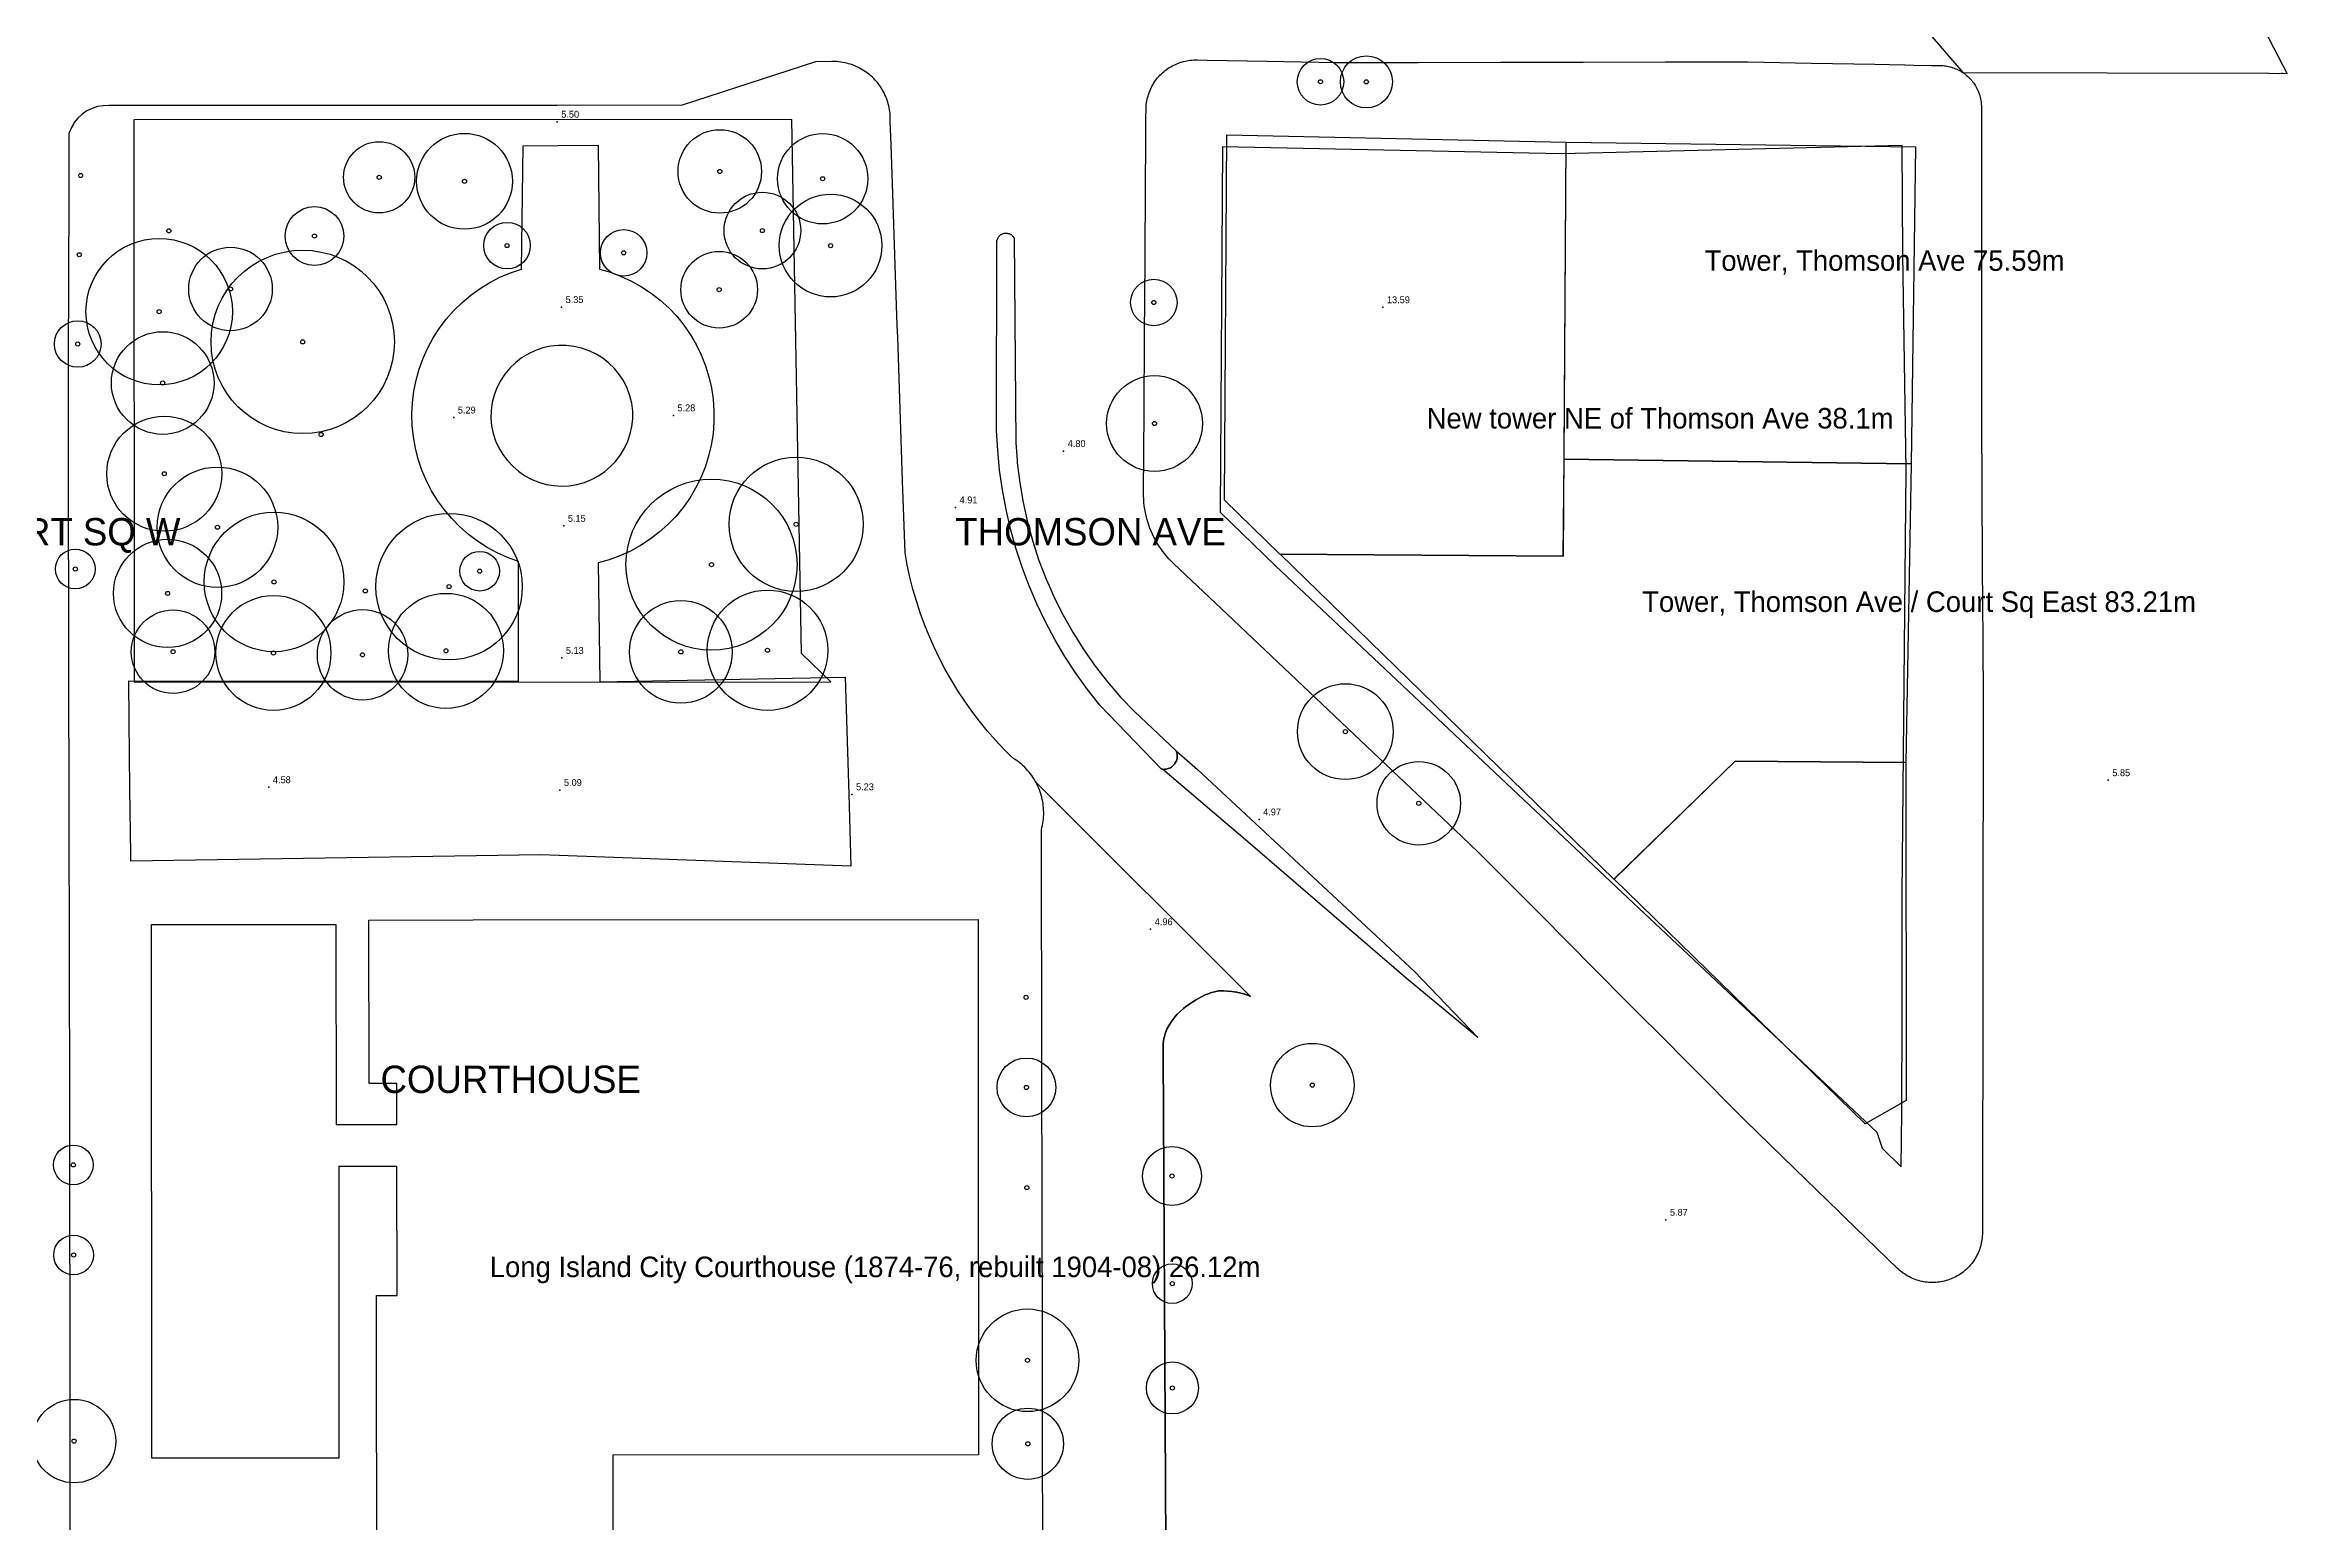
# Model space of a CAD drawing. Header units: metres. Extents: x -149 to 157, y -151 to 214.
# Drawn here: x -6.5 to 157.3, y -61.4 to 46.6 of the extents above; entities that cross this region are included whole.
import ezdxf

# ---------------------------------------------------------------- set-up
doc = ezdxf.new("R2010")
doc.units = ezdxf.units.M

msp = doc.modelspace()

# ---------------------------------------------------------------- linework, layer by layer
at = {"layer": 'BUILDINGS'}
for points in [[(104.412, 9.215), (83.71, 9.371), (79.67, 13.304), (79.843, 39.996), (104.619, 39.467), (104.423, 9.215)], [(104.629, 39.46), (130.156, 39.119), (129.847, 15.96), (104.479, 16.298)], [(104.479, 16.298), (129.847, 15.96), (129.449, -5.86), (116.988, -5.758), (108.122, -14.388), (83.73, 9.363), (104.422, 9.207)], [(129.449, -5.86), (129.472, -30.55), (126.475, -32.252), (108.135, -14.376), (116.988, -5.758)], [(34.971, -58.28), (34.98, -68.442), (34.981, -70.035), (28.186, -70.041), (28.185, -67.755), (17.725, -67.763), (17.707, -44.803), (19.206, -44.801), (19.198, -35.369), (14.948, -35.372), (14.965, -56.675), (1.296, -56.686), (1.264, -17.692), (14.74, -17.681), (14.752, -32.298), (19.196, -32.294), (19.193, -29.308), (17.163, -29.31), (17.153, -17.366), (24.761, -17.36), (61.667, -17.33), (61.676, -28.455), (61.699, -56.434), (34.97, -56.456)]]:
    msp.add_lwpolyline(points, close=True, dxfattribs=at)
at = {"layer": 'CURB'}
for points in [[(55.759, 26.062), (55.607, 30.467), (55.425, 35.717), (55.302, 39.29), (55.245, 40.967), (55.245, 40.971), (55.248, 41.111), (55.248, 41.255), (55.242, 41.399), (55.231, 41.543), (55.216, 41.686), (55.195, 41.828), (55.17, 41.97), (55.139, 42.111), (55.104, 42.251), (55.065, 42.389), (55.02, 42.525), (54.971, 42.66), (54.926, 42.771), (54.917, 42.794), (54.858, 42.926), (54.795, 43.056), (54.728, 43.182), (54.656, 43.307), (54.581, 43.43), (54.501, 43.55), (54.416, 43.666), (54.328, 43.78), (54.237, 43.891), (54.141, 43.998), (54.042, 44.103), (53.939, 44.203), (53.833, 44.3), (53.723, 44.394), (53.61, 44.483), (53.495, 44.569), (53.376, 44.651), (53.254, 44.729), (53.131, 44.802), (53.005, 44.871), (52.966, 44.89), (52.876, 44.935), (52.745, 44.996), (52.612, 45.051), (52.478, 45.102), (52.341, 45.149), (52.204, 45.191), (52.065, 45.228), (51.924, 45.26), (51.783, 45.288), (51.641, 45.31), (51.498, 45.328), (51.355, 45.34), (51.147, 45.34), (50.966, 45.34), (49.781, 45.338), (40.046, 42.153), (30.878, 42.147), (-1.605, 42.124), (-1.843, 42.124), (-2.264, 42.119), (-2.679, 42.052), (-3.067, 41.929), (-3.08, 41.925), (-3.458, 41.741), (-3.806, 41.504), (-4.114, 41.218), (-4.378, 40.89), (-4.444, 40.779), (-4.591, 40.528), (-4.749, 40.138)], [(82.641, 2.349), (81.733, 3.21), (80.295, 4.572), (75.953, 8.677), (75.78, 8.845), (75.614, 9.019), (75.453, 9.199), (75.299, 9.385), (75.151, 9.575), (75.01, 9.771), (74.876, 9.971), (74.749, 10.175), (74.628, 10.385), (74.515, 10.598), (74.41, 10.815), (74.312, 11.035), (74.221, 11.259), (74.139, 11.485), (74.064, 11.715), (73.997, 11.946), (73.938, 12.18), (73.888, 12.415), (73.845, 12.652), (73.811, 12.891), (73.784, 13.131), (73.766, 13.372), (73.756, 13.612), (73.754, 13.853), (73.803, 19.767), (73.836, 25.301), (73.869, 30.836), (73.902, 36.37), (73.92, 39.315), (73.933, 41.33), (73.936, 41.835), (73.94, 41.96), (73.947, 42.086), (73.958, 42.211), (73.974, 42.337), (73.994, 42.461), (74.019, 42.585), (74.048, 42.708), (74.081, 42.829), (74.118, 42.95), (74.133, 42.995), (74.159, 43.069), (74.205, 43.186), (74.254, 43.303), (74.307, 43.417), (74.365, 43.529), (74.426, 43.639), (74.49, 43.747), (74.559, 43.853), (74.631, 43.956), (74.707, 44.057), (74.786, 44.155), (74.868, 44.251), (74.954, 44.343)], [(74.954, 44.343), (75.043, 44.432), (75.135, 44.519), (75.229, 44.602), (75.326, 44.682), (75.427, 44.759), (75.53, 44.831), (75.635, 44.9), (75.743, 44.966), (75.852, 45.028), (75.964, 45.086), (76.078, 45.14), (76.193, 45.191), (76.311, 45.237), (76.429, 45.279), (76.55, 45.318), (76.602, 45.332), (76.671, 45.351), (76.793, 45.381), (76.917, 45.407), (77.041, 45.428), (77.166, 45.445), (77.291, 45.458), (77.418, 45.466), (77.543, 45.47), (77.669, 45.47), (78.4, 45.456), (82.787, 45.37), (87.816, 45.275)], [(87.816, 45.275), (93.833, 45.286), (99.851, 45.297), (103.008, 45.302), (105.869, 45.307), (111.887, 45.319), (117.904, 45.33), (122.551, 45.238), (127.199, 45.146), (128.272, 45.125), (129.384, 45.104), (130.015, 45.091), (131.335, 45.065), (131.846, 45.055)], [(131.846, 45.055), (131.952, 45.056), (132.058, 45.053), (132.164, 45.047), (132.27, 45.037), (132.375, 45.022), (132.479, 45.005), (132.583, 44.984), (132.686, 44.959), (132.789, 44.931), (132.89, 44.899), (132.99, 44.864), (133.088, 44.826), (133.186, 44.784), (133.282, 44.738), (133.376, 44.689), (133.468, 44.637), (133.559, 44.582), (133.647, 44.524), (133.734, 44.463), (133.818, 44.398), (133.899, 44.331), (133.979, 44.261), (134.057, 44.189), (134.132, 44.113)], [(134.132, 44.113), (134.203, 44.036), (134.273, 43.955), (134.338, 43.872), (134.403, 43.788), (134.463, 43.701), (134.52, 43.611), (134.574, 43.521), (134.626, 43.427), (134.673, 43.332), (134.718, 43.236), (134.759, 43.138), (134.785, 43.07), (134.797, 43.04), (134.831, 42.939), (134.861, 42.838), (134.889, 42.735), (134.913, 42.632), (134.933, 42.528), (134.949, 42.423), (134.962, 42.318), (134.971, 42.212), (134.976, 42.107), (134.978, 42.001), (134.978, 41.7), (134.978, 40.719), (134.976, 36.279), (134.976, 30.626), (134.975, 28.916), (134.975, 24.972), (134.974, 19.318), (135.009, 14.038), (135.042, 8.757), (135.063, 5.417), (135.076, 3.476), (135.109, -1.804)], [(-4.676, -62.726), (-4.677, -61.175), (-4.681, -56.951), (-4.686, -51.175), (-4.69, -45.399), (-4.696, -39.624), (-4.701, -33.849), (-4.713, -28.141), (-4.725, -22.432), (-4.737, -16.724), (-4.745, -13.02), (-4.749, -11.016), (-4.756, -7.833), (-4.761, -5.308), (-4.767, -2.835), (-4.774, 0.401), (-4.785, 6.109), (-4.798, 11.817), (-4.81, 17.525), (-4.792, 23.542), (-4.775, 29.558), (-4.756, 35.575), (-4.751, 39.141), (-4.749, 40.138)], [(63.045, 32.259), (63.059, 32.311), (63.076, 32.366), (63.096, 32.419), (63.122, 32.469), (63.152, 32.518), (63.186, 32.564), (63.223, 32.607), (63.265, 32.646), (63.309, 32.682), (63.356, 32.714), (63.406, 32.741), (63.458, 32.764), (63.512, 32.783), (63.567, 32.798), (63.623, 32.808), (63.679, 32.812), (63.737, 32.811), (63.794, 32.806), (63.849, 32.796), (63.904, 32.782), (63.958, 32.762), (64.01, 32.738), (64.059, 32.71), (64.106, 32.679), (64.15, 32.642), (64.191, 32.603), (64.228, 32.56), (64.261, 32.514), (64.291, 32.465), (64.427, 17.482), (64.516, 16.235), (64.531, 16.023), (64.707, 14.572), (64.953, 13.13), (65.271, 11.703), (65.658, 10.293), (66.114, 8.904), (66.638, 7.539), (66.874, 7.003), (67.228, 6.2), (67.883, 4.893), (68.603, 3.62), (69.384, 2.384), (70.224, 1.187), (71.123, 0.033), (72.076, -1.075), (73.084, -2.135), (76.144, -5.001), (76.173, -5.079), (76.196, -5.161), (76.211, -5.244), (76.219, -5.328), (76.22, -5.412), (76.214, -5.495), (76.201, -5.579), (76.18, -5.66), (76.153, -5.74), (76.118, -5.817), (76.077, -5.89), (76.03, -5.96), (75.978, -6.025), (75.92, -6.087), (75.857, -6.143), (75.789, -6.193), (75.717, -6.237), (75.642, -6.274), (75.564, -6.305), (75.484, -6.33), (75.401, -6.347), (75.318, -6.357), (75.234, -6.36), (75.149, -6.356), (75.066, -6.345), (70.552, -1.667), (69.653, -0.523), (68.805, 0.658), (68.01, 1.876), (67.269, 3.128), (66.584, 4.41), (65.956, 5.722), (65.385, 7.059), (65.151, 7.683), (64.874, 8.421), (64.423, 9.804), (64.033, 11.206), (63.705, 12.622), (63.44, 14.052), (63.237, 15.492), (63.205, 15.822), (63.097, 16.94), (63.021, 18.392), (63.045, 32.259)], [(66.384, -59.376), (66.383, -59.109), (66.382, -57.836), (66.371, -51.951), (66.36, -46.067), (66.35, -40.183), (66.338, -34.299), (66.333, -31.861), (66.327, -28.414), (66.316, -22.53), (66.305, -16.645), (66.3, -13.789), (66.299, -13.406), (66.296, -11.753), (66.294, -10.761), (66.334, -10.606), (66.368, -10.45), (66.397, -10.293), (66.42, -10.136), (66.438, -9.977), (66.451, -9.818), (66.458, -9.658), (66.46, -9.499), (66.455, -9.339), (66.446, -9.18), (66.431, -9.021), (66.412, -8.863), (66.387, -8.705), (66.356, -8.549), (66.328, -8.433), (66.319, -8.393), (66.277, -8.239), (66.231, -8.086), (66.179, -7.935), (66.122, -7.786), (66.06, -7.639), (65.993, -7.494), (65.921, -7.352), (65.844, -7.212), (65.763, -7.075), (65.676, -6.94), (65.586, -6.809), (65.49, -6.681), (65.391, -6.556), (65.287, -6.435), (65.179, -6.318), (65.068, -6.204), (64.952, -6.094), (64.833, -5.987), (64.71, -5.886), (64.584, -5.788), (64.455, -5.694), (64.322, -5.606), (64.186, -5.521), (63.546, -4.881), (62.928, -4.219), (62.332, -3.536), (61.759, -2.834), (61.211, -2.114), (60.687, -1.375), (60.187, -0.619), (59.713, 0.153), (59.267, 0.941), (58.846, 1.744), (58.453, 2.56), (58.088, 3.389), (57.749, 4.229), (57.441, 5.081), (57.16, 5.942), (56.908, 6.812), (56.686, 7.691), (56.494, 8.576), (56.332, 9.467), (56.15, 14.717), (55.969, 19.967), (55.788, 25.217), (55.759, 26.062)], [(98.259, -12.448), (97.016, -11.271), (94.69, -9.067), (92.836, -7.31), (88.656, -3.349), (84.475, 0.612), (82.641, 2.349)], [(135.109, -1.804), (135.101, -7.386), (135.094, -12.967), (135.087, -18.548), (135.081, -22.956), (135.079, -24.129), (135.078, -24.731), (135.071, -29.71), (135.069, -31.339), (135.063, -35.291), (135.053, -40.212), (135.05, -40.339), (135.042, -40.466), (135.031, -40.593), (135.015, -40.719), (134.994, -40.845), (134.969, -40.97), (134.94, -41.094), (134.907, -41.217), (134.869, -41.339), (134.827, -41.459), (134.781, -41.577), (134.731, -41.695), (134.676, -41.81), (134.618, -41.923), (134.555, -42.034), (134.489, -42.143), (134.42, -42.25), (134.346, -42.354), (134.269, -42.455), (134.188, -42.554), (134.104, -42.65), (134.018, -42.742), (133.926, -42.832), (133.834, -42.919), (133.766, -42.977), (133.737, -43.002), (133.638, -43.082), (133.536, -43.158), (133.431, -43.231), (133.324, -43.3), (133.214, -43.365), (133.103, -43.426), (132.989, -43.484), (132.873, -43.537), (132.756, -43.586)], [(132.756, -43.586), (132.638, -43.632), (132.516, -43.673), (132.395, -43.71), (132.335, -43.725), (132.271, -43.742), (132.147, -43.771), (132.022, -43.794), (131.897, -43.814), (131.769, -43.829), (131.642, -43.84), (131.515, -43.845), (131.388, -43.847), (131.26, -43.845), (131.133, -43.838), (131.006, -43.826), (130.88, -43.811), (130.754, -43.79), (130.684, -43.776), (130.629, -43.765), (130.506, -43.737), (130.382, -43.703), (130.26, -43.666), (130.14, -43.624), (130.021, -43.578), (129.905, -43.528), (129.789, -43.473), (129.676, -43.415), (129.565, -43.353), (129.455, -43.287), (129.349, -43.218), (129.257, -43.153), (129.245, -43.144), (129.144, -43.067), (129.044, -42.987), (128.948, -42.903), (128.855, -42.816), (125.008, -39.087), (124.566, -38.658), (121.348, -35.537), (117.688, -31.988), (113.796, -28.073), (111.3, -25.564), (110.22, -24.477), (109.903, -24.159), (106.011, -20.244), (105.384, -19.614), (102.119, -16.329), (100.941, -15.145), (98.259, -12.448)], [(75.396, -67.517), (75.199, -27.108), (75.188, -26.598), (75.188, -26.39), (75.201, -26.211), (75.214, -26.131), (75.281, -25.872), (75.345, -25.667), (75.417, -25.468), (75.488, -25.301), (75.624, -25.051), (75.799, -24.771), (75.98, -24.514), (76.088, -24.378), (76.207, -24.25), (76.42, -24.046), (76.669, -23.835), (76.851, -23.693), (76.956, -23.618), (77.144, -23.482), (77.35, -23.345), (77.561, -23.213), (77.777, -23.088), (77.93, -23.007), (77.995, -22.972), (78.212, -22.866), (78.385, -22.79), (78.428, -22.771), (78.64, -22.691), (78.846, -22.625), (79.044, -22.577), (79.233, -22.547), (79.323, -22.54), (79.586, -22.538), (79.886, -22.554), (80.208, -22.588), (80.538, -22.639), (80.859, -22.706), (81.159, -22.787), (81.339, -22.848), (81.421, -22.882), (81.568, -22.952)]]:
    msp.add_lwpolyline(points, dxfattribs=at)
at = {"layer": 'MEDIAN'}
for points in [[(75.149, -6.356), (75.066, -6.345), (70.552, -1.667), (69.653, -0.523), (68.805, 0.658), (68.01, 1.876), (67.269, 3.128), (66.584, 4.41), (65.956, 5.722), (65.385, 7.059), (65.151, 7.683), (64.874, 8.421), (64.423, 9.804), (64.033, 11.206), (63.705, 12.622), (63.44, 14.052), (63.237, 15.492), (63.205, 15.822), (63.097, 16.94), (63.021, 18.392), (63.045, 32.259), (63.059, 32.311), (63.076, 32.366), (63.096, 32.419), (63.122, 32.469), (63.152, 32.518), (63.186, 32.564), (63.223, 32.607), (63.265, 32.646), (63.309, 32.682), (63.356, 32.714), (63.406, 32.741), (63.458, 32.764), (63.512, 32.783), (63.567, 32.798), (63.623, 32.808), (63.679, 32.812), (63.737, 32.811), (63.794, 32.806), (63.849, 32.796), (63.904, 32.782), (63.958, 32.762), (64.01, 32.738), (64.059, 32.71), (64.106, 32.679), (64.15, 32.642), (64.191, 32.603), (64.228, 32.56), (64.261, 32.514), (64.291, 32.465), (64.427, 17.482), (64.516, 16.235), (64.531, 16.023), (64.707, 14.572), (64.953, 13.13), (65.271, 11.703), (65.658, 10.293), (66.114, 8.904), (66.638, 7.539), (66.874, 7.003), (67.228, 6.2), (67.883, 4.893), (68.603, 3.62), (69.384, 2.384), (70.224, 1.187), (71.123, 0.033), (72.076, -1.075), (73.084, -2.135), (76.144, -5.001), (76.173, -5.079), (76.196, -5.161), (76.211, -5.244), (76.219, -5.328), (76.22, -5.412), (76.214, -5.495), (76.201, -5.579), (76.18, -5.66), (76.153, -5.74), (76.118, -5.817), (76.077, -5.89), (76.03, -5.96), (75.978, -6.025), (75.92, -6.087), (75.857, -6.143), (75.789, -6.193), (75.717, -6.237), (75.642, -6.274), (75.564, -6.305), (75.484, -6.33), (75.401, -6.347), (75.318, -6.357), (75.234, -6.36)], [(75.149, -6.356), (75.234, -6.36), (75.318, -6.357), (75.401, -6.347), (75.484, -6.33), (75.564, -6.305), (75.642, -6.274), (75.717, -6.237), (75.789, -6.193), (75.857, -6.143), (75.92, -6.087), (75.978, -6.025), (76.03, -5.96), (76.077, -5.89), (76.118, -5.817), (76.153, -5.74), (76.18, -5.66), (76.201, -5.579), (76.214, -5.495), (76.22, -5.412), (76.219, -5.328), (76.211, -5.244), (76.196, -5.161), (76.173, -5.079), (76.144, -5.001), (77.709, -6.381), (93.551, -21.128), (98.172, -25.937), (92.939, -21.614), (81.374, -11.645)]]:
    msp.add_lwpolyline(points, close=True, dxfattribs=at)
at = {"layer": 'PARK_BOUNDARY'}
msp.add_lwpolyline([(50.911, 0.03), (48.761, 2.104), (48.057, 41.103), (-0.025, 41.087), (0, 0)], close=True, dxfattribs=at)
at = {"layer": 'ROADBED'}
for points in [[(153.953, 50.95), (157.319, 44.461), (157.033, 44.473), (156.9, 44.462), (156.766, 44.446), (155.973, 44.465), (144.16, 44.496), (133.681, 44.524), (127.984, 51.121)], [(66.387, -63.855), (66.384, -60.849), (66.384, -59.376), (66.383, -59.109), (66.382, -57.836), (66.371, -51.951), (66.36, -46.067), (66.35, -40.183), (66.338, -34.299), (66.333, -31.861), (66.327, -28.414), (66.316, -22.53), (66.305, -16.645), (66.3, -13.789), (66.299, -13.406), (66.296, -11.753), (66.294, -10.761), (66.334, -10.606), (66.368, -10.45), (66.397, -10.293), (66.42, -10.136), (66.438, -9.977), (66.451, -9.818), (66.458, -9.658), (66.46, -9.499), (66.455, -9.339), (66.446, -9.18), (66.431, -9.021), (66.412, -8.863), (66.387, -8.705), (66.356, -8.549), (66.328, -8.433), (66.319, -8.393), (66.277, -8.239), (66.231, -8.086), (66.179, -7.935), (66.122, -7.786), (66.06, -7.639), (65.993, -7.494), (65.921, -7.352), (67.018, -8.445), (80.966, -22.351), (81.568, -22.952), (81.421, -22.882), (81.339, -22.848), (81.159, -22.787), (80.859, -22.706), (80.538, -22.639), (80.208, -22.588), (79.886, -22.554), (79.586, -22.538), (79.323, -22.54), (79.233, -22.547), (79.044, -22.577), (78.846, -22.625), (78.64, -22.691), (78.428, -22.771), (78.385, -22.79), (78.212, -22.866), (77.995, -22.972), (77.93, -23.007), (77.777, -23.088), (77.561, -23.213), (77.35, -23.345), (77.144, -23.482), (76.956, -23.618), (76.851, -23.693), (76.669, -23.835), (76.42, -24.046), (76.207, -24.25), (76.088, -24.378), (75.98, -24.514), (75.799, -24.771), (75.624, -25.051), (75.488, -25.301), (75.417, -25.468), (75.345, -25.667), (75.281, -25.872), (75.214, -26.131), (75.201, -26.211), (75.188, -26.39), (75.188, -26.598), (75.199, -27.108), (75.396, -67.517)]]:
    msp.add_lwpolyline(points, dxfattribs=at)
at = {"layer": 'SIDEWALK'}
for points in [[(134.976, 36.279), (134.976, 30.626), (134.975, 28.916), (134.975, 24.972), (134.974, 19.318), (135.009, 14.038), (135.042, 8.757), (135.063, 5.417), (135.076, 3.476), (135.109, -1.804), (135.101, -7.386), (135.094, -12.967), (135.087, -18.548), (135.081, -22.956), (135.079, -24.129), (135.078, -24.731), (135.071, -29.71), (135.069, -31.339), (135.063, -35.291), (135.053, -40.212), (135.05, -40.339), (135.042, -40.466), (135.031, -40.593), (135.015, -40.719), (134.994, -40.845), (134.969, -40.97), (134.94, -41.094), (134.907, -41.217), (134.869, -41.339), (134.827, -41.459), (134.781, -41.577), (134.731, -41.695), (134.676, -41.81), (134.618, -41.923), (134.555, -42.034), (134.489, -42.143), (134.42, -42.25), (134.346, -42.354), (134.269, -42.455), (134.188, -42.554), (134.104, -42.65), (134.018, -42.742), (133.926, -42.832), (133.834, -42.919), (133.766, -42.977), (133.737, -43.002), (133.638, -43.082), (133.536, -43.158), (133.431, -43.231), (133.324, -43.3), (133.214, -43.365), (133.103, -43.426), (132.989, -43.484), (132.873, -43.537), (132.756, -43.586), (132.638, -43.632), (132.516, -43.673), (132.395, -43.71), (132.335, -43.725), (132.271, -43.742), (132.147, -43.771), (132.022, -43.794), (131.897, -43.814), (131.769, -43.829), (131.642, -43.84), (131.515, -43.845), (131.388, -43.847), (131.26, -43.845), (131.133, -43.838), (131.006, -43.826), (130.88, -43.811), (130.754, -43.79), (130.684, -43.776), (130.629, -43.765), (130.506, -43.737), (130.382, -43.703), (130.26, -43.666), (130.14, -43.624), (130.021, -43.578), (129.905, -43.528), (129.789, -43.473), (129.676, -43.415), (129.565, -43.353), (129.455, -43.287), (129.349, -43.218), (129.257, -43.153), (129.245, -43.144), (129.144, -43.067), (129.044, -42.987), (128.948, -42.903), (128.855, -42.816), (125.008, -39.087), (124.566, -38.658), (121.348, -35.537), (117.688, -31.988), (113.796, -28.073), (111.3, -25.564), (110.22, -24.477), (109.903, -24.159), (106.011, -20.244), (105.384, -19.614), (102.119, -16.329), (100.941, -15.145), (98.259, -12.448), (97.016, -11.271), (94.69, -9.067), (92.836, -7.31), (88.656, -3.349), (84.475, 0.612), (82.641, 2.349), (81.733, 3.21), (80.295, 4.572), (75.953, 8.677), (75.78, 8.845), (75.614, 9.019), (75.453, 9.199), (75.299, 9.385), (75.151, 9.575), (75.01, 9.771), (74.876, 9.971), (74.749, 10.175), (74.628, 10.385), (74.515, 10.598), (74.41, 10.815), (74.312, 11.035), (74.221, 11.259), (74.139, 11.485), (74.064, 11.715), (73.997, 11.946), (73.938, 12.18), (73.888, 12.415), (73.845, 12.652), (73.811, 12.891), (73.784, 13.131), (73.766, 13.372), (73.756, 13.612), (73.754, 13.853), (73.803, 19.767), (73.836, 25.301), (73.869, 30.836), (73.902, 36.37), (73.92, 39.315), (73.933, 41.33), (73.936, 41.835), (73.94, 41.96), (73.947, 42.086), (73.958, 42.211), (73.974, 42.337), (73.994, 42.461), (74.019, 42.585), (74.048, 42.708), (74.081, 42.829), (74.118, 42.95), (74.133, 42.995), (74.159, 43.069), (74.205, 43.186), (74.254, 43.303), (74.307, 43.417), (74.365, 43.529), (74.426, 43.639), (74.49, 43.747), (74.559, 43.853), (74.631, 43.956), (74.707, 44.057), (74.786, 44.155), (74.868, 44.251), (74.954, 44.343), (75.043, 44.432), (75.135, 44.519), (75.229, 44.602), (75.326, 44.682), (75.427, 44.759), (75.53, 44.831), (75.635, 44.9), (75.743, 44.966), (75.852, 45.028), (75.964, 45.086), (76.078, 45.14), (76.193, 45.191), (76.311, 45.237), (76.429, 45.279), (76.55, 45.318), (76.602, 45.332), (76.671, 45.351), (76.793, 45.381), (76.917, 45.407), (77.041, 45.428), (77.166, 45.445), (77.291, 45.458), (77.418, 45.466), (77.543, 45.47), (77.669, 45.47), (78.4, 45.456), (82.787, 45.37), (87.816, 45.275), (93.833, 45.286), (99.851, 45.297), (103.008, 45.302), (105.869, 45.307), (111.887, 45.319), (117.904, 45.33), (122.551, 45.238), (127.199, 45.146), (128.272, 45.125), (129.384, 45.104), (130.015, 45.091), (131.335, 45.065), (131.846, 45.055), (131.952, 45.056), (132.058, 45.053), (132.164, 45.047), (132.27, 45.037), (132.375, 45.022), (132.479, 45.005), (132.583, 44.984), (132.686, 44.959), (132.789, 44.931), (132.89, 44.899), (132.99, 44.864), (133.088, 44.826), (133.186, 44.784), (133.282, 44.738), (133.376, 44.689), (133.468, 44.637), (133.559, 44.582), (133.647, 44.524), (133.734, 44.463), (133.818, 44.398), (133.899, 44.331), (133.979, 44.261), (134.057, 44.189), (134.132, 44.113), (134.203, 44.036), (134.273, 43.955), (134.338, 43.872), (134.403, 43.788), (134.463, 43.701), (134.52, 43.611), (134.574, 43.521), (134.626, 43.427), (134.673, 43.332), (134.718, 43.236), (134.759, 43.138), (134.785, 43.07), (134.797, 43.04), (134.831, 42.939), (134.861, 42.838), (134.889, 42.735), (134.913, 42.632), (134.933, 42.528), (134.949, 42.423), (134.962, 42.318), (134.971, 42.212), (134.976, 42.107), (134.978, 42.001), (134.978, 41.7), (134.978, 40.719)], [(51.948, 0.369), (52.213, -8.182), (52.376, -13.423), (29.724, -12.614), (-0.255, -13.068), (-0.253, -12.554), (-0.307, -7.783), (-0.362, -2.826), (-0.395, 0.11), (28.076, 0.085), (28.076, 8.831), (27.289, 9.115), (26.525, 9.456), (25.79, 9.854), (25.086, 10.306), (24.417, 10.809), (23.789, 11.36), (23.203, 11.957), (22.663, 12.596), (22.173, 13.274), (21.735, 13.986), (21.351, 14.729), (21.024, 15.499), (20.756, 16.291), (20.547, 17.101), (20.4, 17.924), (20.315, 18.756), (20.292, 19.591), (20.332, 20.427), (20.434, 21.256), (20.598, 22.076), (20.822, 22.882), (21.107, 23.668), (21.449, 24.431), (21.848, 25.166), (22.3, 25.869), (22.804, 26.536), (23.357, 27.163), (23.954, 27.748), (24.594, 28.286), (25.273, 28.775), (25.986, 29.212), (26.729, 29.594), (27.5, 29.919), (28.292, 30.186), (28.414, 39.196), (30.947, 39.215), (33.896, 39.237), (33.99, 30.184), (34.797, 29.95), (35.584, 29.656), (36.347, 29.303), (37.08, 28.893), (37.78, 28.428), (38.443, 27.912), (39.065, 27.346), (39.641, 26.735), (40.17, 26.082), (40.648, 25.391), (41.071, 24.665), (41.438, 23.91), (41.747, 23.128), (41.996, 22.325), (42.182, 21.506), (42.306, 20.675), (42.366, 19.837), (42.363, 18.997), (42.296, 18.159), (42.165, 17.329), (41.971, 16.512), (41.716, 15.711), (41.401, 14.932), (41.027, 14.18), (40.597, 13.458), (40.114, 12.77), (39.58, 12.122), (38.998, 11.516), (38.372, 10.956), (37.704, 10.445), (37, 9.986), (36.264, 9.582), (35.498, 9.235), (34.709, 8.948), (33.9, 8.721), (34.036, 0.032)], [(127.724, -34.024), (129.104, -35.385), (129.164, -31.404), (129.166, -31.035), (129.179, -24.53), (129.198, -15.545), (129.469, 15.503), (129.226, 31.277), (129.176, 39.214), (104.301, 38.598), (79.525, 39.126), (79.351, 12.434), (83.392, 8.501), (104.483, -11.35), (109.178, -15.769), (113.946, -20.257), (127.346, -32.869)], [(34.237, 23.671), (33.75, 23.973), (33.234, 24.22), (32.693, 24.409), (32.135, 24.537), (31.566, 24.603), (30.993, 24.605), (30.423, 24.545), (29.864, 24.422), (29.321, 24.238), (28.802, 23.996), (28.313, 23.698), (27.859, 23.348), (27.447, 22.95), (27.082, 22.51), (26.767, 22.031), (26.506, 21.521), (26.303, 20.985), (26.161, 20.43), (26.081, 19.863), (26.063, 19.291), (26.119, 18.73), (26.236, 18.178), (26.412, 17.642), (26.645, 17.129), (26.932, 16.643), (27.271, 16.192), (27.656, 15.78), (28.084, 15.413), (28.548, 15.093), (29.045, 14.827), (29.568, 14.615), (30.111, 14.462), (30.667, 14.368), (31.23, 14.335), (31.793, 14.364), (32.35, 14.453), (32.894, 14.603), (33.418, 14.81), (33.917, 15.073), (34.384, 15.389), (34.815, 15.753), (35.203, 16.162), (35.545, 16.611), (35.836, 17.094), (36.073, 17.605), (36.253, 18.14), (36.374, 18.691), (36.434, 19.251), (36.434, 19.815), (36.358, 20.383), (36.221, 20.939), (36.023, 21.477), (35.768, 21.989), (35.457, 22.471), (35.095, 22.915), (34.687, 23.316)]]:
    msp.add_lwpolyline(points, close=True, dxfattribs=at)
at = {"layer": 'SPOT_ELEV'}
for p in [(30.907, 40.947, 5.5), (31.224, 27.406, 5.35), (91.241, 27.393, 13.59), (23.349, 19.335, 5.29), (39.398, 19.499, 5.28), (67.915, 16.889, 4.8), (60.015, 12.776, 4.91), (31.387, 11.427, 5.15), (31.246, 1.779, 5.13), (9.838, -7.668, 4.58), (31.105, -7.869, 5.09), (52.448, -8.186, 5.23), (144.243, -7.156, 5.85), (82.197, -10.02, 4.97), (74.274, -18.041, 4.96), (111.919, -39.268, 5.87)]:
    msp.add_point(p, dxfattribs=at)
at = {"layer": 'TREES_PARK'}
for centre in [(17.901, 36.89), (24.135, 36.6), (42.791, 37.318), (45.905, 32.999), (13.175, 32.597), (27.246, 31.901), (35.768, 31.372), (7.037, 28.736), (42.747, 28.679), (1.826, 27.076), (12.317, 24.868), (2.083, 21.864), (2.196, 15.234), (6.085, 11.326), (48.368, 11.542), (25.245, 8.117), (42.183, 8.596), (2.439, 6.495), (10.217, 7.335), (23.011, 6.991), (2.841, 2.233), (10.177, 2.142), (16.685, 2.007), (22.784, 2.297), (39.948, 2.222), (46.278, 2.34)]:
    msp.add_circle(centre, 0.15, dxfattribs=at)
at = {"layer": 'TREES_PARK_CANOPY'}
for centre, radius in [((17.901, 36.89), 2.6), ((24.135, 36.6), 3.5), ((42.791, 37.318), 3.05), ((13.175, 32.597), 2.15), ((45.905, 32.999), 2.8), ((27.246, 31.901), 1.7), ((35.768, 31.372), 1.7), ((1.826, 27.076), 5.35), ((7.037, 28.736), 3.05), ((12.317, 24.868), 6.7), ((42.747, 28.679), 2.8), ((2.083, 21.864), 3.75), ((2.196, 15.234), 4.2), ((48.368, 11.542), 4.9), ((6.085, 11.326), 4.4), ((42.183, 8.596), 6.25), ((10.217, 7.335), 5.1), ((23.011, 6.991), 5.35), ((2.439, 6.495), 3.95), ((25.245, 8.117), 1.45), ((46.278, 2.34), 4.4), ((2.841, 2.233), 3.05), ((10.177, 2.142), 4.2), ((16.685, 2.007), 3.3), ((22.784, 2.297), 4.2), ((39.948, 2.222), 3.75)]:
    msp.add_circle(centre, radius, dxfattribs=at)
at = {"layer": 'TREES_PARK_REMOVED'}
for centre in [(2.528, 32.98), (13.659, 18.103), (16.891, 6.677)]:
    msp.add_circle(centre, 0.15, dxfattribs=at)
at = {"layer": 'TREES_STREET'}
for centre in [(86.684, 43.872), (90.037, 43.862), (50.308, 36.786), (50.887, 31.9), (74.505, 27.743), (-4.124, 24.713), (74.558, 18.904), (-4.303, 8.277), (88.5, -3.602), (93.866, -8.84), (65.198, -29.596), (86.083, -29.426), (-4.447, -35.253), (75.836, -36.065), (-4.429, -41.837), (75.851, -43.929), (65.275, -49.53), (75.866, -51.549), (-4.391, -55.431), (65.298, -55.626)]:
    msp.add_circle(centre, 0.15, dxfattribs=at)
at = {"layer": 'TREES_STREET_CANOPY'}
for centre, radius in [((86.684, 43.872), 1.7), ((90.037, 43.862), 1.9), ((50.308, 36.786), 3.3), ((50.887, 31.9), 3.75), ((74.505, 27.743), 1.7), ((-4.124, 24.713), 1.7), ((74.558, 18.904), 3.5), ((-4.303, 8.277), 1.45), ((88.5, -3.602), 3.5), ((93.866, -8.84), 3.05), ((65.198, -29.596), 2.15), ((86.083, -29.426), 3.05), ((-4.447, -35.253), 1.45), ((75.836, -36.065), 2.15), ((-4.429, -41.837), 1.45), ((75.851, -43.929), 1.45), ((65.275, -49.53), 3.75), ((75.866, -51.549), 1.9), ((-4.391, -55.431), 3.05), ((65.298, -55.626), 2.6)]:
    msp.add_circle(centre, radius, dxfattribs=at)
at = {"layer": 'TREES_STREET_REMOVED'}
for centre in [(-3.916, 37.025), (-4.014, 31.235), (65.173, -23.013), (65.226, -36.911)]:
    msp.add_circle(centre, 0.15, dxfattribs=at)

# ---------------------------------------------------------------- texts
at = {"layer": 'LABELS'}
for s, height, p in [('Tower, Thomson Ave 75.59m', 1.5, (114.748, 30.059)), ('New tower NE of Thomson Ave 38.1m', 1.5, (94.441, 18.54)), ('COURT SQ W', 2, (-14, 10)), ('THOMSON AVE', 2, (60, 10)), ('Tower, Thomson Ave / Court Sq East 83.21m', 1.5, (110.19, 5.14)), ('COURTHOUSE', 2, (18, -30)), ('Long Island City Courthouse (1874-76, rebuilt 1904-08) 26.12m', 1.5, (25.982, -43.451))]:
    msp.add_text(s, height=height, dxfattribs=at).set_placement(p)
at = {"layer": 'SPOT_ELEV'}
for s, p in [('5.50', (31.207, 41.247)), ('5.35', (31.524, 27.706)), ('13.59', (91.541, 27.693)), ('5.29', (23.649, 19.635)), ('5.28', (39.698, 19.799)), ('4.80', (68.215, 17.189)), ('4.91', (60.315, 13.076)), ('5.15', (31.687, 11.727)), ('5.13', (31.546, 2.079)), ('5.85', (144.543, -6.856)), ('4.58', (10.138, -7.368)), ('5.09', (31.405, -7.569)), ('5.23', (52.748, -7.886)), ('4.97', (82.497, -9.72)), ('4.96', (74.574, -17.741)), ('5.87', (112.219, -38.968))]:
    msp.add_text(s, height=0.5, dxfattribs=at).set_placement(p)

doc.saveas('drawing.dxf')
